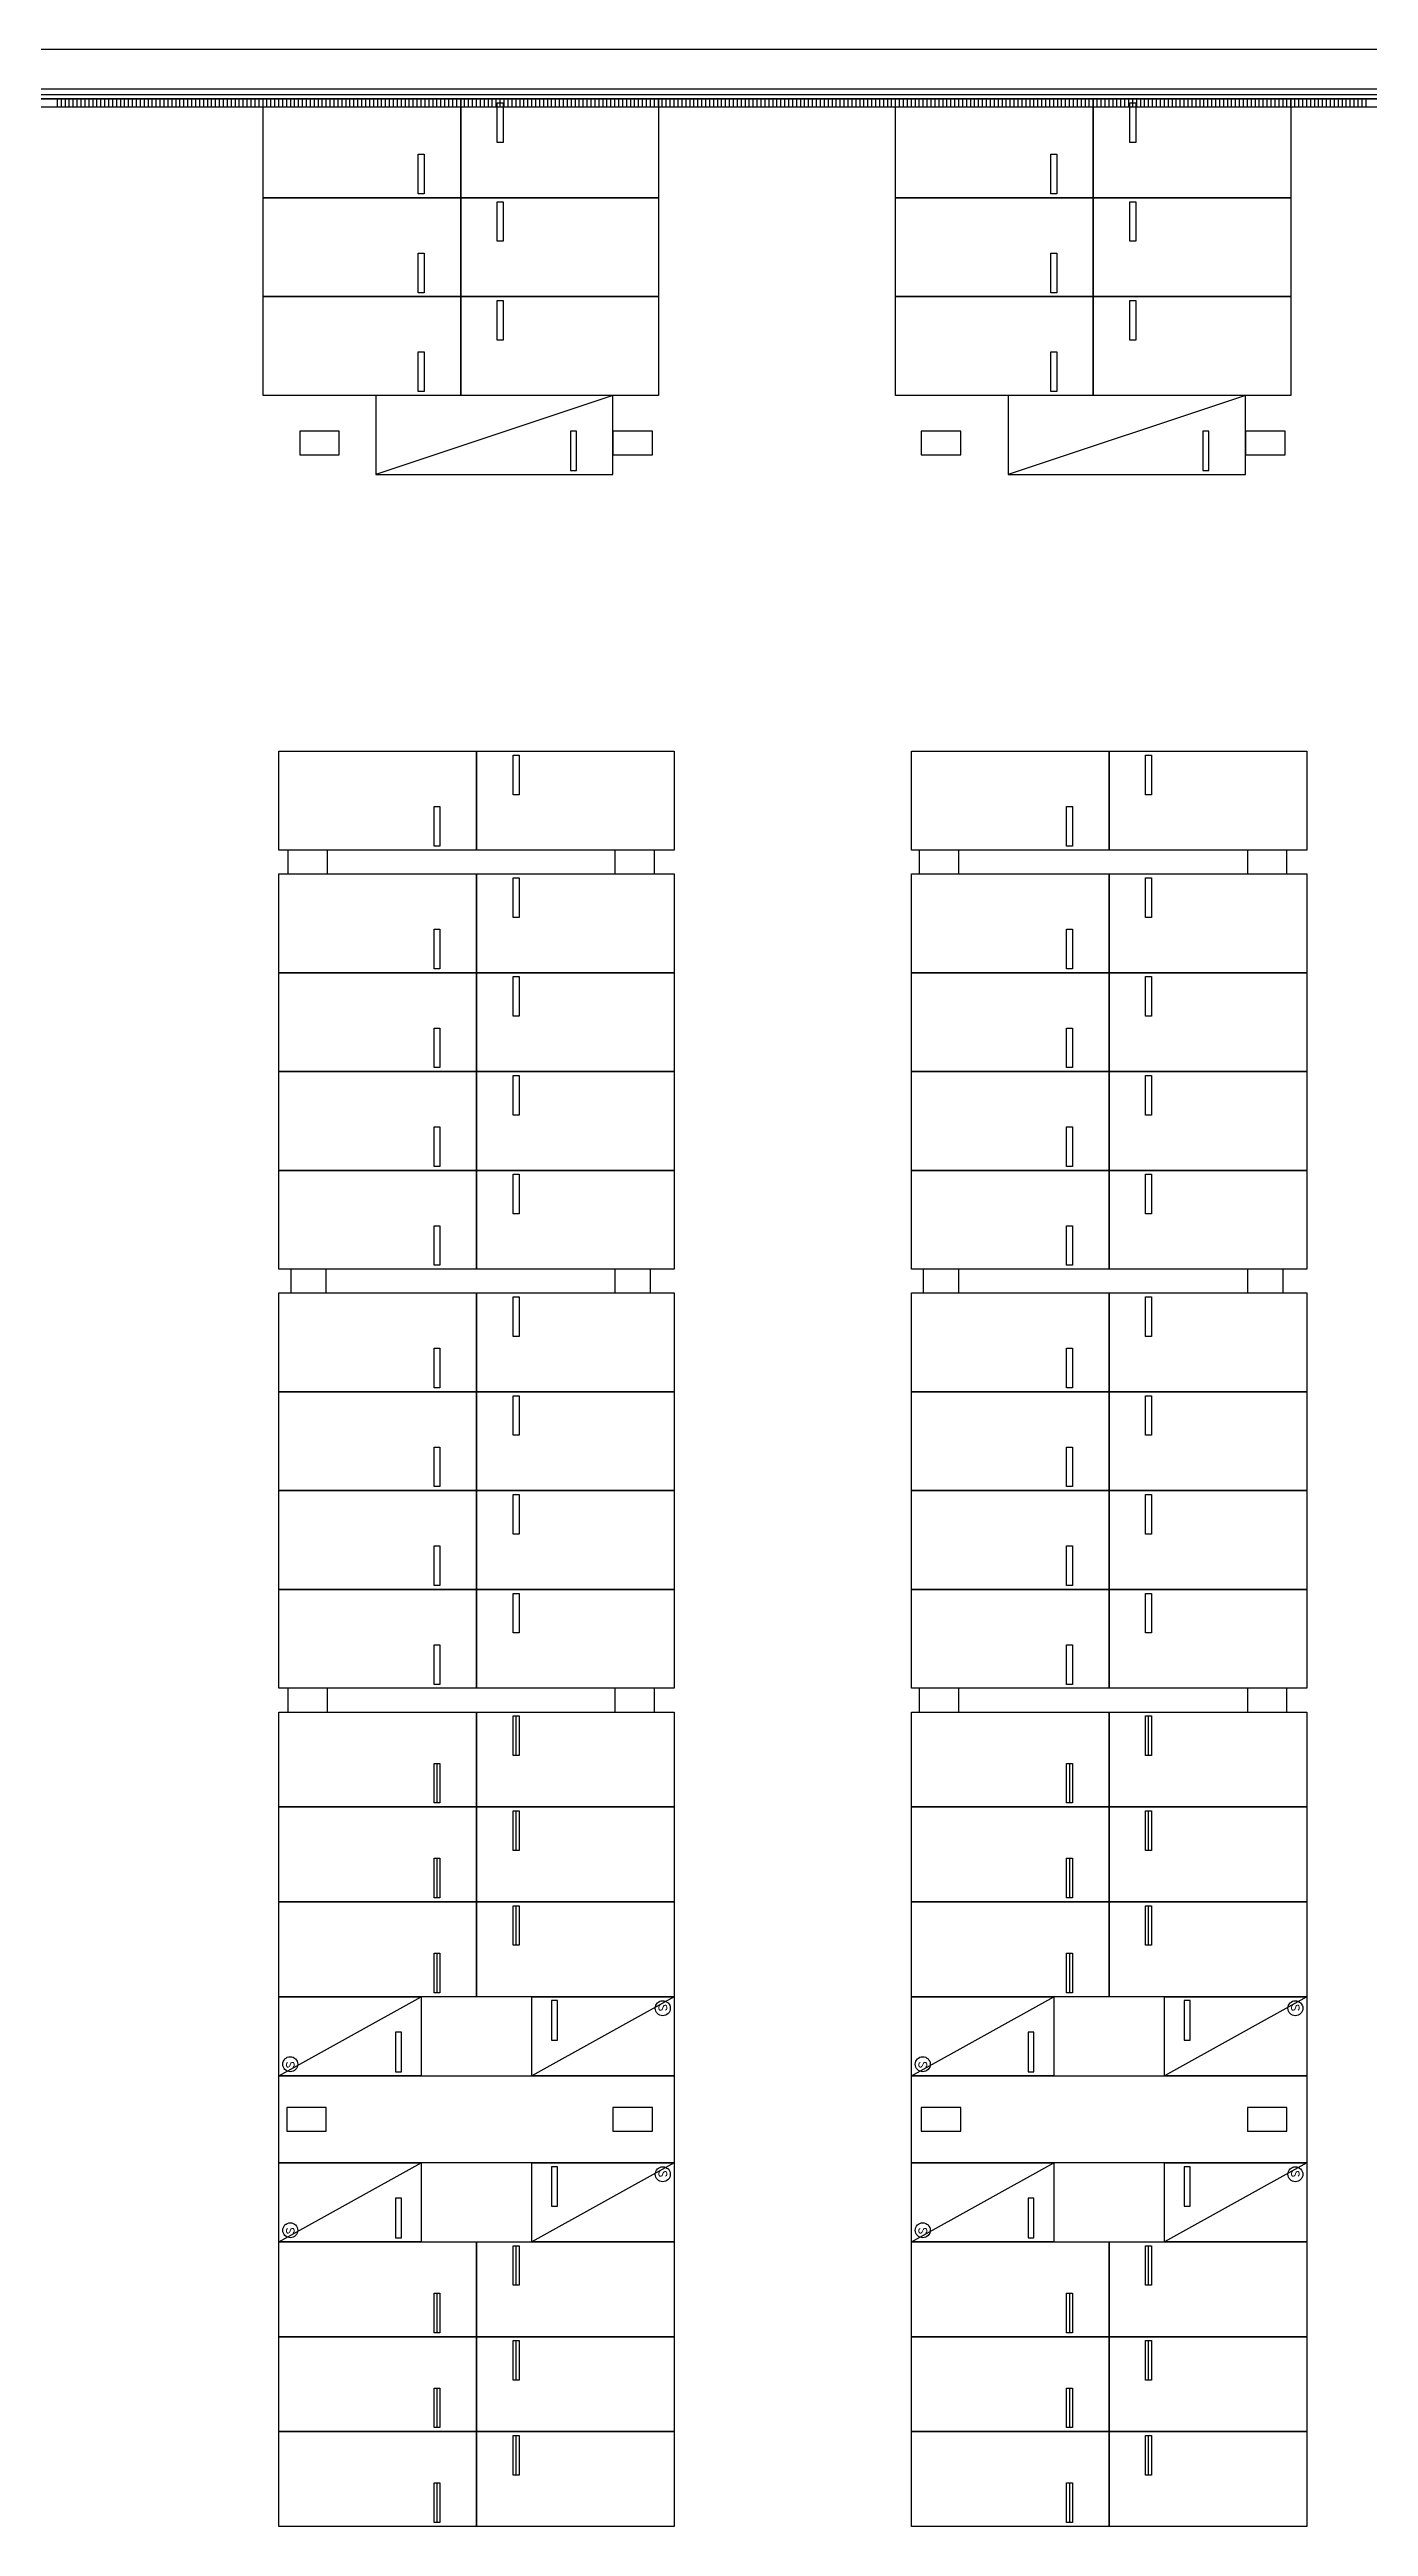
# Model space of a CAD drawing. Header units: millimetres. Extents: x -7614 to 421357, y 87385 to 341757.
# Drawn here: x 205520 to 238881, y 192227 to 254877 of the extents above; entities that cross this region are included whole.
import ezdxf

# ---------------------------------------------------------------- set-up
doc = ezdxf.new("R2010")
doc.units = ezdxf.units.MM
doc.header["$LTSCALE"] = 600
doc.header["$MEASUREMENT"] = 0
doc.layers.add('e-plan', color=9, linetype='CONTINUOUS')
doc.styles.add('kiahn', font='romans.shx', dxfattribs={"bigfont": 'cadhs.shx'})

msp = doc.modelspace()

# ---------------------------------------------------------------- linework, layer by layer
at = {"layer": 'e-plan'}
for p, q in [((328920, 254877), (180670, 254877)), ((244420, 253877), (179670, 253877)), ((173924, 253427), (336299, 253427)), ((336569, 253627), (179370, 253627)), ((179370, 253627), (336569, 253627)), ((329770, 253727), (179820, 253727)), ((205720, 253427), (205720, 253627)), ((205820, 253427), (205820, 253627)), ((205920, 253427), (205920, 253627)), ((206020, 253427), (206020, 253627)), ((206120, 253427), (206120, 253627)), ((206220, 253427), (206220, 253627)), ((206320, 253427), (206320, 253627)), ((206420, 253427), (206420, 253627)), ((206520, 253427), (206520, 253627)), ((206620, 253427), (206620, 253627)), ((206720, 253427), (206720, 253627)), ((206820, 253427), (206820, 253627)), ((206920, 253427), (206920, 253627)), ((207020, 253427), (207020, 253627)), ((207120, 253427), (207120, 253627)), ((207220, 253427), (207220, 253627)), ((207320, 253427), (207320, 253627)), ((207420, 253427), (207420, 253627)), ((207520, 253427), (207520, 253627)), ((207620, 253427), (207620, 253627)), ((207720, 253427), (207720, 253627)), ((207820, 253427), (207820, 253627)), ((207920, 253427), (207920, 253627)), ((208020, 253427), (208020, 253627)), ((208120, 253427), (208120, 253627)), ((208220, 253427), (208220, 253627)), ((208320, 253427), (208320, 253627)), ((208420, 253427), (208420, 253627)), ((208520, 253427), (208520, 253627)), ((208620, 253427), (208620, 253627)), ((208720, 253427), (208720, 253627)), ((208820, 253427), (208820, 253627)), ((208920, 253427), (208920, 253627)), ((209020, 253427), (209020, 253627)), ((209120, 253427), (209120, 253627)), ((209220, 253427), (209220, 253627)), ((209320, 253427), (209320, 253627)), ((209420, 253427), (209420, 253627)), ((209520, 253427), (209520, 253627)), ((209620, 253427), (209620, 253627)), ((209720, 253427), (209720, 253627)), ((209820, 253427), (209820, 253627)), ((209920, 253427), (209920, 253627)), ((210020, 253427), (210020, 253627)), ((210120, 253427), (210120, 253627)), ((210220, 253427), (210220, 253627)), ((210320, 253427), (210320, 253627)), ((210420, 253427), (210420, 253627)), ((210520, 253427), (210520, 253627)), ((210620, 253427), (210620, 253627)), ((210720, 253427), (210720, 253627)), ((210820, 253427), (210820, 253627)), ((210920, 253427), (210920, 253627)), ((210920, 251127), (210920, 253627)), ((210920, 253627), (215920, 253627)), ((211020, 253427), (211020, 253627)), ((211120, 253427), (211120, 253627)), ((211220, 253427), (211220, 253627)), ((211320, 253427), (211320, 253627)), ((211420, 253427), (211420, 253627)), ((211520, 253427), (211520, 253627)), ((211620, 253427), (211620, 253627)), ((211720, 253427), (211720, 253627)), ((211820, 253427), (211820, 253627)), ((211920, 253427), (211920, 253627)), ((212020, 253427), (212020, 253627)), ((212120, 253427), (212120, 253627)), ((212220, 253427), (212220, 253627)), ((212320, 253427), (212320, 253627)), ((212420, 253427), (212420, 253627)), ((212520, 253427), (212520, 253627)), ((212620, 253427), (212620, 253627)), ((212720, 253427), (212720, 253627)), ((212820, 253427), (212820, 253627)), ((212920, 253427), (212920, 253627)), ((213020, 253427), (213020, 253627)), ((213120, 253427), (213120, 253627)), ((213220, 253427), (213220, 253627)), ((213320, 253427), (213320, 253627)), ((213420, 253427), (213420, 253627)), ((213520, 253427), (213520, 253627)), ((213620, 253427), (213620, 253627)), ((213720, 253427), (213720, 253627)), ((213820, 253427), (213820, 253627)), ((213920, 253427), (213920, 253627)), ((214020, 253427), (214020, 253627)), ((214120, 253427), (214120, 253627)), ((214220, 253427), (214220, 253627)), ((214320, 253427), (214320, 253627)), ((214420, 253427), (214420, 253627)), ((214520, 253427), (214520, 253627)), ((214620, 253427), (214620, 253627)), ((214720, 253427), (214720, 253627)), ((214820, 253427), (214820, 253627)), ((214920, 253427), (214920, 253627)), ((215020, 253427), (215020, 253627)), ((215120, 253427), (215120, 253627)), ((215220, 253427), (215220, 253627)), ((215320, 253427), (215320, 253627)), ((215420, 253427), (215420, 253627)), ((215520, 253427), (215520, 253627)), ((215620, 253427), (215620, 253627)), ((215720, 253427), (215720, 253627)), ((215820, 253427), (215820, 253627)), ((215920, 253427), (215920, 253627)), ((215920, 253627), (215920, 251127)), ((215920, 251127), (215920, 253627)), ((215920, 253627), (220920, 253627)), ((216020, 253427), (216020, 253627)), ((216120, 253427), (216120, 253627)), ((216220, 253427), (216220, 253627)), ((216320, 253427), (216320, 253627)), ((216420, 253427), (216420, 253627)), ((216520, 253427), (216520, 253627)), ((216620, 253427), (216620, 253627)), ((216720, 253427), (216720, 253627)), ((216820, 253427), (216820, 253627)), ((216845, 253527), (216995, 253527)), ((216845, 252527), (216845, 253527)), ((216920, 253427), (216920, 253627)), ((216995, 253527), (216995, 252527)), ((217020, 253427), (217020, 253627)), ((217120, 253427), (217120, 253627)), ((217220, 253427), (217220, 253627)), ((217320, 253427), (217320, 253627)), ((217420, 253427), (217420, 253627)), ((217520, 253427), (217520, 253627)), ((217620, 253427), (217620, 253627)), ((217720, 253427), (217720, 253627)), ((217820, 253427), (217820, 253627)), ((217920, 253427), (217920, 253627)), ((218020, 253427), (218020, 253627)), ((218120, 253427), (218120, 253627)), ((218220, 253427), (218220, 253627)), ((218320, 253427), (218320, 253627)), ((218420, 253427), (218420, 253627)), ((218520, 253427), (218520, 253627)), ((218620, 253427), (218620, 253627)), ((218720, 253427), (218720, 253627)), ((218820, 253427), (218820, 253627)), ((218920, 253427), (218920, 253627)), ((219020, 253427), (219020, 253627)), ((219120, 253427), (219120, 253627)), ((219220, 253427), (219220, 253627)), ((219320, 253427), (219320, 253627)), ((219420, 253427), (219420, 253627)), ((219520, 253427), (219520, 253627)), ((219620, 253427), (219620, 253627)), ((219720, 253427), (219720, 253627)), ((219820, 253427), (219820, 253627)), ((219920, 253427), (219920, 253627)), ((220020, 253427), (220020, 253627)), ((220120, 253427), (220120, 253627)), ((220220, 253427), (220220, 253627)), ((220320, 253427), (220320, 253627)), ((220420, 253427), (220420, 253627)), ((220520, 253427), (220520, 253627)), ((220620, 253427), (220620, 253627)), ((220720, 253427), (220720, 253627)), ((220820, 253427), (220820, 253627)), ((220920, 253427), (220920, 253627)), ((220920, 253627), (220920, 251127)), ((221020, 253427), (221020, 253627)), ((221120, 253427), (221120, 253627)), ((221220, 253427), (221220, 253627)), ((221320, 253427), (221320, 253627)), ((221420, 253427), (221420, 253627)), ((221520, 253427), (221520, 253627)), ((221620, 253427), (221620, 253627)), ((221720, 253427), (221720, 253627)), ((221820, 253427), (221820, 253627)), ((221920, 253427), (221920, 253627)), ((222020, 253427), (222020, 253627)), ((222120, 253427), (222120, 253627)), ((222220, 253427), (222220, 253627)), ((222320, 253427), (222320, 253627)), ((222420, 253427), (222420, 253627)), ((222520, 253427), (222520, 253627)), ((222620, 253427), (222620, 253627)), ((222720, 253427), (222720, 253627)), ((222820, 253427), (222820, 253627)), ((222920, 253427), (222920, 253627)), ((223020, 253427), (223020, 253627)), ((223120, 253427), (223120, 253627)), ((223220, 253427), (223220, 253627)), ((223320, 253427), (223320, 253627)), ((223420, 253427), (223420, 253627)), ((223520, 253427), (223520, 253627)), ((223620, 253427), (223620, 253627)), ((223720, 253427), (223720, 253627)), ((223820, 253427), (223820, 253627)), ((223920, 253427), (223920, 253627)), ((224020, 253427), (224020, 253627)), ((224120, 253427), (224120, 253627)), ((224220, 253427), (224220, 253627)), ((224320, 253427), (224320, 253627)), ((224420, 253427), (224420, 253627)), ((224520, 253427), (224520, 253627)), ((224620, 253427), (224620, 253627)), ((224720, 253427), (224720, 253627)), ((224820, 253427), (224820, 253627)), ((224920, 253427), (224920, 253627)), ((225020, 253427), (225020, 253627)), ((225120, 253427), (225120, 253627)), ((225220, 253427), (225220, 253627)), ((225320, 253427), (225320, 253627)), ((225420, 253427), (225420, 253627)), ((225520, 253427), (225520, 253627)), ((225620, 253427), (225620, 253627)), ((225720, 253427), (225720, 253627)), ((225820, 253427), (225820, 253627)), ((225920, 253427), (225920, 253627)), ((226020, 253427), (226020, 253627)), ((226120, 253427), (226120, 253627)), ((226220, 253427), (226220, 253627)), ((226320, 253427), (226320, 253627)), ((226420, 253427), (226420, 253627)), ((226520, 253427), (226520, 253627)), ((226620, 253427), (226620, 253627)), ((226720, 253427), (226720, 253627)), ((226820, 253427), (226820, 253627)), ((226920, 253427), (226920, 253627)), ((226920, 251127), (226920, 253627)), ((226920, 253627), (231920, 253627)), ((227020, 253427), (227020, 253627)), ((227120, 253427), (227120, 253627)), ((227220, 253427), (227220, 253627)), ((227320, 253427), (227320, 253627)), ((227420, 253427), (227420, 253627)), ((227520, 253427), (227520, 253627)), ((227620, 253427), (227620, 253627)), ((227720, 253427), (227720, 253627)), ((227820, 253427), (227820, 253627)), ((227920, 253427), (227920, 253627)), ((228020, 253427), (228020, 253627)), ((228120, 253427), (228120, 253627)), ((228220, 253427), (228220, 253627)), ((228320, 253427), (228320, 253627)), ((228420, 253427), (228420, 253627)), ((228520, 253427), (228520, 253627)), ((228620, 253427), (228620, 253627)), ((228720, 253427), (228720, 253627)), ((228820, 253427), (228820, 253627)), ((228920, 253427), (228920, 253627)), ((229020, 253427), (229020, 253627)), ((229120, 253427), (229120, 253627)), ((229220, 253427), (229220, 253627)), ((229320, 253427), (229320, 253627)), ((229420, 253427), (229420, 253627)), ((229520, 253427), (229520, 253627)), ((229620, 253427), (229620, 253627)), ((229720, 253427), (229720, 253627)), ((229820, 253427), (229820, 253627)), ((229920, 253427), (229920, 253627)), ((230020, 253427), (230020, 253627)), ((230120, 253427), (230120, 253627)), ((230220, 253427), (230220, 253627)), ((230320, 253427), (230320, 253627)), ((230420, 253427), (230420, 253627)), ((230520, 253427), (230520, 253627)), ((230620, 253427), (230620, 253627)), ((230720, 253427), (230720, 253627)), ((230820, 253427), (230820, 253627)), ((230920, 253427), (230920, 253627)), ((231020, 253427), (231020, 253627)), ((231120, 253427), (231120, 253627)), ((231220, 253427), (231220, 253627)), ((231320, 253427), (231320, 253627)), ((231420, 253427), (231420, 253627)), ((231520, 253427), (231520, 253627)), ((231620, 253427), (231620, 253627)), ((231720, 253427), (231720, 253627)), ((231820, 253427), (231820, 253627)), ((231920, 253427), (231920, 253627)), ((231920, 253627), (231920, 251127)), ((231920, 251127), (231920, 253627)), ((231920, 253627), (236920, 253627)), ((232020, 253427), (232020, 253627)), ((232120, 253427), (232120, 253627)), ((232220, 253427), (232220, 253627)), ((232320, 253427), (232320, 253627)), ((232420, 253427), (232420, 253627)), ((232520, 253427), (232520, 253627)), ((232620, 253427), (232620, 253627)), ((232720, 253427), (232720, 253627)), ((232820, 253427), (232820, 253627)), ((232845, 253527), (232995, 253527)), ((232845, 252527), (232845, 253527)), ((232920, 253427), (232920, 253627)), ((232995, 253527), (232995, 252527)), ((233020, 253427), (233020, 253627)), ((233120, 253427), (233120, 253627)), ((233220, 253427), (233220, 253627)), ((233320, 253427), (233320, 253627)), ((233420, 253427), (233420, 253627)), ((233520, 253427), (233520, 253627)), ((233620, 253427), (233620, 253627)), ((233720, 253427), (233720, 253627)), ((233820, 253427), (233820, 253627)), ((233920, 253427), (233920, 253627)), ((234020, 253427), (234020, 253627)), ((234120, 253427), (234120, 253627)), ((234220, 253427), (234220, 253627)), ((234320, 253427), (234320, 253627)), ((234420, 253427), (234420, 253627)), ((234520, 253427), (234520, 253627)), ((234620, 253427), (234620, 253627)), ((234720, 253427), (234720, 253627)), ((234820, 253427), (234820, 253627)), ((234920, 253427), (234920, 253627)), ((235020, 253427), (235020, 253627)), ((235120, 253427), (235120, 253627)), ((235220, 253427), (235220, 253627)), ((235320, 253427), (235320, 253627)), ((235420, 253427), (235420, 253627)), ((235520, 253427), (235520, 253627)), ((235620, 253427), (235620, 253627)), ((235720, 253427), (235720, 253627)), ((235820, 253427), (235820, 253627)), ((235920, 253427), (235920, 253627)), ((236020, 253427), (236020, 253627)), ((236120, 253427), (236120, 253627)), ((236220, 253427), (236220, 253627)), ((236320, 253427), (236320, 253627)), ((236420, 253427), (236420, 253627)), ((236520, 253427), (236520, 253627)), ((236620, 253427), (236620, 253627)), ((236720, 253427), (236720, 253627)), ((236820, 253427), (236820, 253627)), ((236920, 253427), (236920, 253627)), ((236920, 253627), (236920, 251127)), ((237020, 253427), (237020, 253627)), ((237120, 253427), (237120, 253627)), ((237220, 253427), (237220, 253627)), ((237320, 253427), (237320, 253627)), ((237420, 253427), (237420, 253627)), ((237520, 253427), (237520, 253627)), ((237620, 253427), (237620, 253627)), ((237720, 253427), (237720, 253627)), ((237820, 253427), (237820, 253627)), ((237920, 253427), (237920, 253627)), ((238020, 253427), (238020, 253627)), ((238120, 253427), (238120, 253627)), ((238220, 253427), (238220, 253627)), ((238320, 253427), (238320, 253627)), ((238420, 253427), (238420, 253627)), ((238520, 253427), (238520, 253627)), ((238620, 253427), (238620, 253627)), ((238720, 253427), (238720, 253627)), ((238820, 253427), (238820, 253627)), ((216995, 252527), (216845, 252527)), ((232995, 252527), (232845, 252527)), ((214845, 251227), (214845, 252227)), ((214845, 252227), (214995, 252227)), ((214995, 252227), (214995, 251227)), ((230845, 251227), (230845, 252227)), ((230845, 252227), (230995, 252227)), ((230995, 252227), (230995, 251227)), ((214995, 251227), (214845, 251227)), ((230995, 251227), (230845, 251227)), ((210920, 248627), (210920, 251127)), ((210920, 251127), (215920, 251127)), ((215920, 251127), (210920, 251127)), ((215920, 251127), (215920, 248627)), ((220920, 251127), (215920, 251127)), ((215920, 248627), (215920, 251127)), ((215920, 251127), (220920, 251127)), ((216845, 251027), (216995, 251027)), ((216845, 250027), (216845, 251027)), ((216995, 251027), (216995, 250027)), ((220920, 251127), (220920, 248627)), ((226920, 248627), (226920, 251127)), ((226920, 251127), (231920, 251127)), ((231920, 251127), (226920, 251127)), ((231920, 251127), (231920, 248627)), ((236920, 251127), (231920, 251127)), ((231920, 248627), (231920, 251127)), ((231920, 251127), (236920, 251127)), ((232845, 251027), (232995, 251027)), ((232845, 250027), (232845, 251027)), ((232995, 251027), (232995, 250027)), ((236920, 251127), (236920, 248627)), ((216995, 250027), (216845, 250027)), ((232995, 250027), (232845, 250027)), ((214845, 248727), (214845, 249727)), ((214845, 249727), (214995, 249727)), ((214995, 249727), (214995, 248727)), ((230845, 248727), (230845, 249727)), ((230845, 249727), (230995, 249727)), ((230995, 249727), (230995, 248727)), ((214995, 248727), (214845, 248727)), ((230995, 248727), (230845, 248727)), ((215920, 248627), (210920, 248627)), ((210920, 246127), (210920, 248627)), ((210920, 248627), (215920, 248627)), ((215920, 248627), (215920, 246127)), ((220920, 248627), (215920, 248627)), ((215920, 246127), (215920, 248627)), ((215920, 248627), (220920, 248627)), ((216845, 248527), (216995, 248527)), ((216845, 247527), (216845, 248527)), ((216995, 248527), (216995, 247527)), ((220920, 248627), (220920, 246127)), ((231920, 248627), (226920, 248627)), ((226920, 246127), (226920, 248627)), ((226920, 248627), (231920, 248627)), ((231920, 248627), (231920, 246127)), ((236920, 248627), (231920, 248627)), ((231920, 246127), (231920, 248627)), ((231920, 248627), (236920, 248627)), ((232845, 248527), (232995, 248527)), ((232845, 247527), (232845, 248527)), ((232995, 248527), (232995, 247527)), ((236920, 248627), (236920, 246127)), ((216995, 247527), (216845, 247527)), ((232995, 247527), (232845, 247527)), ((214845, 246227), (214845, 247227)), ((214845, 247227), (214995, 247227)), ((214995, 247227), (214995, 246227)), ((230845, 246227), (230845, 247227)), ((230845, 247227), (230995, 247227)), ((230995, 247227), (230995, 246227)), ((214995, 246227), (214845, 246227)), ((230995, 246227), (230845, 246227)), ((215920, 246127), (210920, 246127)), ((219770, 246127), (213770, 244127)), ((219770, 246127), (213770, 246127)), ((213770, 246127), (213770, 244127)), ((220920, 246127), (215920, 246127)), ((219770, 244127), (219770, 246127)), ((231920, 246127), (226920, 246127)), ((235770, 246127), (229770, 244127)), ((235770, 246127), (229770, 246127)), ((229770, 246127), (229770, 244127)), ((236920, 246127), (231920, 246127)), ((235770, 244127), (235770, 246127)), ((218845, 245227), (218695, 245227)), ((218695, 245227), (218695, 244227)), ((218845, 244227), (218845, 245227)), ((234845, 245227), (234695, 245227)), ((234695, 245227), (234695, 244227)), ((234845, 244227), (234845, 245227)), ((213770, 244127), (219770, 244127)), ((218695, 244227), (218845, 244227)), ((229770, 244127), (235770, 244127)), ((234695, 244227), (234845, 244227)), ((211320, 234627), (211320, 237127)), ((211320, 237127), (216320, 237127)), ((216320, 237127), (216320, 234627)), ((216320, 234627), (216320, 237127)), ((216320, 237127), (221320, 237127)), ((217245, 237027), (217395, 237027)), ((217245, 236027), (217245, 237027)), ((217395, 237027), (217395, 236027)), ((221320, 237127), (221320, 234627)), ((227320, 234627), (227320, 237127)), ((227320, 237127), (232320, 237127)), ((232320, 237127), (232320, 234627)), ((232320, 234627), (232320, 237127)), ((232320, 237127), (237320, 237127)), ((233245, 237027), (233395, 237027)), ((233245, 236027), (233245, 237027)), ((233395, 237027), (233395, 236027)), ((237320, 237127), (237320, 234627)), ((215245, 234727), (215245, 235727)), ((215245, 235727), (215395, 235727)), ((215395, 235727), (215395, 234727)), ((217395, 236027), (217245, 236027)), ((231245, 234727), (231245, 235727)), ((231245, 235727), (231395, 235727)), ((231395, 235727), (231395, 234727)), ((233395, 236027), (233245, 236027)), ((216320, 234627), (211320, 234627)), ((215395, 234727), (215245, 234727)), ((221320, 234627), (216320, 234627)), ((232320, 234627), (227320, 234627)), ((231395, 234727), (231245, 234727)), ((237320, 234627), (232320, 234627)), ((211320, 231527), (211320, 234027)), ((211320, 234027), (216320, 234027)), ((216320, 234027), (216320, 231527)), ((216320, 231527), (216320, 234027)), ((216320, 234027), (221320, 234027)), ((217245, 233927), (217395, 233927)), ((217245, 232927), (217245, 233927)), ((217395, 233927), (217395, 232927)), ((221320, 234027), (221320, 231527)), ((227320, 231527), (227320, 234027)), ((227320, 234027), (232320, 234027)), ((232320, 234027), (232320, 231527)), ((232320, 231527), (232320, 234027)), ((232320, 234027), (237320, 234027)), ((233245, 233927), (233395, 233927)), ((233245, 232927), (233245, 233927)), ((233395, 233927), (233395, 232927)), ((237320, 234027), (237320, 231527)), ((215245, 231627), (215245, 232627)), ((215245, 232627), (215395, 232627)), ((215395, 232627), (215395, 231627)), ((217395, 232927), (217245, 232927)), ((231245, 231627), (231245, 232627)), ((231245, 232627), (231395, 232627)), ((231395, 232627), (231395, 231627)), ((233395, 232927), (233245, 232927)), ((211320, 229027), (211320, 231527)), ((211320, 231527), (216320, 231527)), ((216320, 231527), (211320, 231527)), ((215395, 231627), (215245, 231627)), ((216320, 231527), (216320, 229027)), ((221320, 231527), (216320, 231527)), ((216320, 229027), (216320, 231527)), ((216320, 231527), (221320, 231527)), ((217245, 231427), (217395, 231427)), ((217245, 230427), (217245, 231427)), ((217395, 231427), (217395, 230427)), ((221320, 231527), (221320, 229027)), ((227320, 229027), (227320, 231527)), ((227320, 231527), (232320, 231527)), ((232320, 231527), (227320, 231527)), ((231395, 231627), (231245, 231627)), ((232320, 231527), (232320, 229027)), ((237320, 231527), (232320, 231527)), ((232320, 229027), (232320, 231527)), ((232320, 231527), (237320, 231527)), ((233245, 231427), (233395, 231427)), ((233245, 230427), (233245, 231427)), ((233395, 231427), (233395, 230427)), ((237320, 231527), (237320, 229027)), ((215245, 229127), (215245, 230127)), ((215245, 230127), (215395, 230127)), ((215395, 230127), (215395, 229127)), ((217395, 230427), (217245, 230427)), ((231245, 229127), (231245, 230127)), ((231245, 230127), (231395, 230127)), ((231395, 230127), (231395, 229127)), ((233395, 230427), (233245, 230427)), ((211320, 226527), (211320, 229027)), ((211320, 229027), (216320, 229027)), ((216320, 229027), (211320, 229027)), ((215395, 229127), (215245, 229127)), ((216320, 229027), (216320, 226527)), ((221320, 229027), (216320, 229027)), ((216320, 226527), (216320, 229027)), ((216320, 229027), (221320, 229027)), ((217245, 228927), (217395, 228927)), ((217245, 227927), (217245, 228927)), ((217395, 228927), (217395, 227927)), ((221320, 229027), (221320, 226527)), ((227320, 226527), (227320, 229027)), ((227320, 229027), (232320, 229027)), ((232320, 229027), (227320, 229027)), ((231395, 229127), (231245, 229127)), ((232320, 229027), (232320, 226527)), ((237320, 229027), (232320, 229027)), ((232320, 226527), (232320, 229027)), ((232320, 229027), (237320, 229027)), ((233245, 228927), (233395, 228927)), ((233245, 227927), (233245, 228927)), ((233395, 228927), (233395, 227927)), ((237320, 229027), (237320, 226527)), ((215245, 226627), (215245, 227627)), ((215245, 227627), (215395, 227627)), ((215395, 227627), (215395, 226627)), ((217395, 227927), (217245, 227927)), ((231245, 226627), (231245, 227627)), ((231245, 227627), (231395, 227627)), ((231395, 227627), (231395, 226627)), ((233395, 227927), (233245, 227927)), ((216320, 226527), (211320, 226527)), ((211320, 224027), (211320, 226527)), ((211320, 226527), (216320, 226527)), ((215395, 226627), (215245, 226627)), ((216320, 226527), (216320, 224027)), ((221320, 226527), (216320, 226527)), ((216320, 224027), (216320, 226527)), ((216320, 226527), (221320, 226527)), ((217245, 226427), (217395, 226427)), ((217245, 225427), (217245, 226427)), ((217395, 226427), (217395, 225427)), ((221320, 226527), (221320, 224027)), ((232320, 226527), (227320, 226527)), ((227320, 224027), (227320, 226527)), ((227320, 226527), (232320, 226527)), ((231395, 226627), (231245, 226627)), ((232320, 226527), (232320, 224027)), ((237320, 226527), (232320, 226527)), ((232320, 224027), (232320, 226527)), ((232320, 226527), (237320, 226527)), ((233245, 226427), (233395, 226427)), ((233245, 225427), (233245, 226427)), ((233395, 226427), (233395, 225427)), ((237320, 226527), (237320, 224027)), ((215245, 224127), (215245, 225127)), ((215245, 225127), (215395, 225127)), ((215395, 225127), (215395, 224127)), ((217395, 225427), (217245, 225427)), ((231245, 224127), (231245, 225127)), ((231245, 225127), (231395, 225127)), ((231395, 225127), (231395, 224127)), ((233395, 225427), (233245, 225427)), ((216320, 224027), (211320, 224027)), ((215395, 224127), (215245, 224127)), ((221320, 224027), (216320, 224027)), ((232320, 224027), (227320, 224027)), ((231395, 224127), (231245, 224127)), ((237320, 224027), (232320, 224027)), ((211320, 220927), (211320, 223427)), ((211320, 223427), (216320, 223427)), ((216320, 223427), (216320, 220927)), ((216320, 220927), (216320, 223427)), ((216320, 223427), (221320, 223427)), ((217245, 223327), (217395, 223327)), ((217245, 222327), (217245, 223327)), ((217395, 223327), (217395, 222327)), ((221320, 223427), (221320, 220927)), ((227320, 220927), (227320, 223427)), ((227320, 223427), (232320, 223427)), ((232320, 223427), (232320, 220927)), ((232320, 220927), (232320, 223427)), ((232320, 223427), (237320, 223427)), ((233245, 223327), (233395, 223327)), ((233245, 222327), (233245, 223327)), ((233395, 223327), (233395, 222327)), ((237320, 223427), (237320, 220927)), ((215245, 221027), (215245, 222027)), ((215245, 222027), (215395, 222027)), ((215395, 222027), (215395, 221027)), ((217395, 222327), (217245, 222327)), ((231245, 221027), (231245, 222027)), ((231245, 222027), (231395, 222027)), ((231395, 222027), (231395, 221027)), ((233395, 222327), (233245, 222327)), ((211320, 218427), (211320, 220927)), ((211320, 220927), (216320, 220927)), ((216320, 220927), (211320, 220927)), ((215395, 221027), (215245, 221027)), ((216320, 220927), (216320, 218427)), ((221320, 220927), (216320, 220927)), ((216320, 218427), (216320, 220927)), ((216320, 220927), (221320, 220927)), ((217245, 220827), (217395, 220827)), ((217245, 219827), (217245, 220827)), ((217395, 220827), (217395, 219827)), ((221320, 220927), (221320, 218427)), ((232320, 220927), (227320, 220927)), ((227320, 218427), (227320, 220927)), ((227320, 220927), (232320, 220927)), ((231395, 221027), (231245, 221027)), ((232320, 220927), (232320, 218427)), ((237320, 220927), (232320, 220927)), ((232320, 218427), (232320, 220927)), ((232320, 220927), (237320, 220927)), ((233245, 220827), (233395, 220827)), ((233245, 219827), (233245, 220827)), ((233395, 220827), (233395, 219827)), ((237320, 220927), (237320, 218427)), ((215245, 218527), (215245, 219527)), ((215245, 219527), (215395, 219527)), ((215395, 219527), (215395, 218527)), ((217395, 219827), (217245, 219827)), ((231245, 218527), (231245, 219527)), ((231245, 219527), (231395, 219527)), ((231395, 219527), (231395, 218527)), ((233395, 219827), (233245, 219827)), ((211320, 215927), (211320, 218427)), ((211320, 218427), (216320, 218427)), ((216320, 218427), (211320, 218427)), ((215395, 218527), (215245, 218527)), ((216320, 218427), (216320, 215927)), ((221320, 218427), (216320, 218427)), ((216320, 215927), (216320, 218427)), ((216320, 218427), (221320, 218427)), ((217245, 218327), (217395, 218327)), ((217245, 217327), (217245, 218327)), ((217395, 218327), (217395, 217327)), ((221320, 218427), (221320, 215927)), ((232320, 218427), (227320, 218427)), ((227320, 215927), (227320, 218427)), ((227320, 218427), (232320, 218427)), ((231395, 218527), (231245, 218527)), ((232320, 218427), (232320, 215927)), ((237320, 218427), (232320, 218427)), ((232320, 215927), (232320, 218427)), ((232320, 218427), (237320, 218427)), ((233245, 218327), (233395, 218327)), ((233245, 217327), (233245, 218327)), ((233395, 218327), (233395, 217327)), ((237320, 218427), (237320, 215927)), ((215245, 216027), (215245, 217027)), ((215245, 217027), (215395, 217027)), ((215395, 217027), (215395, 216027)), ((217395, 217327), (217245, 217327)), ((231245, 216027), (231245, 217027)), ((231245, 217027), (231395, 217027)), ((231395, 217027), (231395, 216027)), ((233395, 217327), (233245, 217327)), ((216320, 215927), (211320, 215927)), ((211320, 213427), (211320, 215927)), ((211320, 215927), (216320, 215927)), ((215395, 216027), (215245, 216027)), ((216320, 215927), (216320, 213427)), ((221320, 215927), (216320, 215927)), ((216320, 213427), (216320, 215927)), ((216320, 215927), (221320, 215927)), ((217245, 215827), (217395, 215827)), ((217245, 214827), (217245, 215827)), ((217395, 215827), (217395, 214827)), ((221320, 215927), (221320, 213427)), ((232320, 215927), (227320, 215927)), ((227320, 213427), (227320, 215927)), ((227320, 215927), (232320, 215927)), ((231395, 216027), (231245, 216027)), ((232320, 215927), (232320, 213427)), ((237320, 215927), (232320, 215927)), ((232320, 213427), (232320, 215927)), ((232320, 215927), (237320, 215927)), ((233245, 215827), (233395, 215827)), ((233245, 214827), (233245, 215827)), ((233395, 215827), (233395, 214827)), ((237320, 215927), (237320, 213427)), ((215245, 213527), (215245, 214527)), ((215245, 214527), (215395, 214527)), ((215395, 214527), (215395, 213527)), ((217395, 214827), (217245, 214827)), ((231245, 213527), (231245, 214527)), ((231245, 214527), (231395, 214527)), ((231395, 214527), (231395, 213527)), ((233395, 214827), (233245, 214827)), ((216320, 213427), (211320, 213427)), ((215395, 213527), (215245, 213527)), ((221320, 213427), (216320, 213427)), ((232320, 213427), (227320, 213427)), ((231395, 213527), (231245, 213527)), ((237320, 213427), (232320, 213427)), ((211320, 210427), (211320, 212827)), ((211320, 212827), (216320, 212827)), ((216320, 212827), (216320, 210427)), ((216320, 210427), (216320, 212827)), ((216320, 212827), (221320, 212827)), ((217245, 212727), (217395, 212727)), ((217245, 211727), (217245, 212727)), ((217320, 211727), (217320, 212727)), ((217395, 212727), (217395, 211727)), ((221320, 212827), (221320, 210427)), ((227320, 210427), (227320, 212827)), ((227320, 212827), (232320, 212827)), ((232320, 212827), (232320, 210427)), ((232320, 210427), (232320, 212827)), ((232320, 212827), (237320, 212827)), ((233245, 212727), (233395, 212727)), ((233245, 211727), (233245, 212727)), ((233320, 211727), (233320, 212727)), ((233395, 212727), (233395, 211727)), ((237320, 212827), (237320, 210427)), ((215245, 210527), (215245, 211527)), ((215245, 211527), (215395, 211527)), ((215320, 211527), (215320, 210527)), ((215395, 211527), (215395, 210527)), ((217395, 211727), (217245, 211727)), ((231245, 210527), (231245, 211527)), ((231245, 211527), (231395, 211527)), ((231320, 211527), (231320, 210527)), ((231395, 211527), (231395, 210527)), ((233395, 211727), (233245, 211727)), ((215395, 210527), (215245, 210527)), ((231395, 210527), (231245, 210527)), ((211320, 208027), (211320, 210427)), ((211320, 210427), (216320, 210427)), ((216320, 210427), (211320, 210427)), ((216320, 210427), (216320, 208027)), ((221320, 210427), (216320, 210427)), ((216320, 208027), (216320, 210427)), ((216320, 210427), (221320, 210427)), ((217245, 210327), (217395, 210327)), ((217245, 209327), (217245, 210327)), ((217320, 209327), (217320, 210327)), ((217395, 210327), (217395, 209327)), ((221320, 210427), (221320, 208027)), ((227320, 208027), (227320, 210427)), ((227320, 210427), (232320, 210427)), ((232320, 210427), (227320, 210427)), ((232320, 210427), (232320, 208027)), ((237320, 210427), (232320, 210427)), ((232320, 208027), (232320, 210427)), ((232320, 210427), (237320, 210427)), ((233245, 210327), (233395, 210327)), ((233245, 209327), (233245, 210327)), ((233320, 209327), (233320, 210327)), ((233395, 210327), (233395, 209327)), ((237320, 210427), (237320, 208027)), ((217395, 209327), (217245, 209327)), ((233395, 209327), (233245, 209327)), ((215245, 208127), (215245, 209127)), ((215245, 209127), (215395, 209127)), ((215320, 209127), (215320, 208127)), ((215395, 209127), (215395, 208127)), ((231245, 208127), (231245, 209127)), ((231245, 209127), (231395, 209127)), ((231320, 209127), (231320, 208127)), ((231395, 209127), (231395, 208127)), ((211320, 205627), (211320, 208027)), ((211320, 208027), (216320, 208027)), ((216320, 208027), (211320, 208027)), ((215395, 208127), (215245, 208127)), ((216320, 208027), (216320, 205627)), ((221320, 208027), (216320, 208027)), ((216320, 205627), (216320, 208027)), ((216320, 208027), (221320, 208027)), ((221320, 208027), (221320, 205627)), ((227320, 205627), (227320, 208027)), ((227320, 208027), (232320, 208027)), ((232320, 208027), (227320, 208027)), ((231395, 208127), (231245, 208127)), ((232320, 208027), (232320, 205627)), ((237320, 208027), (232320, 208027)), ((232320, 205627), (232320, 208027)), ((232320, 208027), (237320, 208027)), ((237320, 208027), (237320, 205627)), ((217245, 207927), (217395, 207927)), ((217245, 206927), (217245, 207927)), ((217320, 206927), (217320, 207927)), ((217395, 207927), (217395, 206927)), ((233245, 207927), (233395, 207927)), ((233245, 206927), (233245, 207927)), ((233320, 206927), (233320, 207927)), ((233395, 207927), (233395, 206927)), ((217395, 206927), (217245, 206927)), ((233395, 206927), (233245, 206927)), ((215245, 205727), (215245, 206727)), ((215245, 206727), (215395, 206727)), ((215320, 206727), (215320, 205727)), ((215395, 206727), (215395, 205727)), ((231245, 205727), (231245, 206727)), ((231245, 206727), (231395, 206727)), ((231320, 206727), (231320, 205727)), ((231395, 206727), (231395, 205727)), ((211320, 203627), (214920, 205627)), ((211320, 203627), (211320, 205627)), ((211320, 205627), (214920, 205627)), ((216320, 205627), (211320, 205627)), ((214920, 205627), (214920, 203627)), ((215395, 205727), (215245, 205727)), ((221320, 205627), (216320, 205627)), ((221320, 205627), (217720, 203627)), ((217720, 205627), (221320, 205627)), ((217720, 203627), (217720, 205627)), ((218370, 205527), (218220, 205527)), ((218220, 205527), (218220, 204527)), ((218370, 204527), (218370, 205527)), ((221320, 205627), (221320, 203627)), ((227320, 203627), (230920, 205627)), ((227320, 203627), (227320, 205627)), ((227320, 205627), (230920, 205627)), ((232320, 205627), (227320, 205627)), ((230920, 205627), (230920, 203627)), ((231395, 205727), (231245, 205727)), ((237320, 205627), (232320, 205627)), ((237320, 205627), (233720, 203627)), ((233720, 205627), (237320, 205627)), ((233720, 203627), (233720, 205627)), ((234370, 205527), (234220, 205527)), ((234220, 205527), (234220, 204527)), ((234370, 204527), (234370, 205527)), ((237320, 205627), (237320, 203627)), ((214420, 204727), (214270, 204727)), ((214270, 204727), (214270, 203727)), ((214420, 203727), (214420, 204727)), ((218220, 204527), (218370, 204527)), ((230420, 204727), (230270, 204727)), ((230270, 204727), (230270, 203727)), ((230420, 203727), (230420, 204727)), ((234220, 204527), (234370, 204527)), ((211320, 203627), (221320, 203627)), ((211320, 201427), (211320, 203627)), ((214920, 203627), (211320, 203627)), ((214270, 203727), (214420, 203727)), ((221320, 203627), (217720, 203627)), ((221320, 203627), (221320, 201427)), ((227320, 203627), (237320, 203627)), ((227320, 201427), (227320, 203627)), ((230920, 203627), (227320, 203627)), ((230270, 203727), (230420, 203727)), ((237320, 203627), (233720, 203627)), ((237320, 203627), (237320, 201427)), ((221320, 201427), (211320, 201427)), ((211320, 199427), (214920, 201427)), ((211320, 199427), (211320, 201427)), ((211320, 201427), (214920, 201427)), ((214920, 201427), (214920, 199427)), ((221320, 201427), (217720, 199427)), ((217720, 201427), (221320, 201427)), ((217720, 199427), (217720, 201427)), ((218370, 201327), (218220, 201327)), ((218220, 201327), (218220, 200327)), ((218370, 200327), (218370, 201327)), ((221320, 201427), (221320, 199427)), ((227320, 199427), (230920, 201427)), ((237320, 201427), (227320, 201427)), ((227320, 199427), (227320, 201427)), ((227320, 201427), (230920, 201427)), ((230920, 201427), (230920, 199427)), ((237320, 201427), (233720, 199427)), ((233720, 201427), (237320, 201427)), ((233720, 199427), (233720, 201427)), ((234370, 201327), (234220, 201327)), ((234220, 201327), (234220, 200327)), ((234370, 200327), (234370, 201327)), ((237320, 201427), (237320, 199427)), ((214420, 200527), (214270, 200527)), ((214270, 200527), (214270, 199527)), ((214420, 199527), (214420, 200527)), ((230420, 200527), (230270, 200527)), ((230270, 200527), (230270, 199527)), ((230420, 199527), (230420, 200527)), ((218220, 200327), (218370, 200327)), ((234220, 200327), (234370, 200327)), ((214920, 199427), (211320, 199427)), ((211320, 197027), (211320, 199427)), ((211320, 199427), (216320, 199427)), ((214270, 199527), (214420, 199527)), ((216320, 199427), (216320, 197027)), ((216320, 197027), (216320, 199427)), ((216320, 199427), (221320, 199427)), ((217245, 199327), (217395, 199327)), ((217245, 198327), (217245, 199327)), ((217320, 198327), (217320, 199327)), ((217395, 199327), (217395, 198327)), ((221320, 199427), (217720, 199427)), ((221320, 199427), (221320, 197027)), ((230920, 199427), (227320, 199427)), ((227320, 197027), (227320, 199427)), ((227320, 199427), (232320, 199427)), ((230270, 199527), (230420, 199527)), ((232320, 199427), (232320, 197027)), ((232320, 197027), (232320, 199427)), ((232320, 199427), (237320, 199427)), ((233245, 199327), (233395, 199327)), ((233245, 198327), (233245, 199327)), ((233320, 198327), (233320, 199327)), ((233395, 199327), (233395, 198327)), ((237320, 199427), (233720, 199427)), ((237320, 199427), (237320, 197027)), ((215245, 197127), (215245, 198127)), ((215245, 198127), (215395, 198127)), ((215320, 198127), (215320, 197127)), ((215395, 198127), (215395, 197127)), ((217395, 198327), (217245, 198327)), ((231245, 197127), (231245, 198127)), ((231245, 198127), (231395, 198127)), ((231320, 198127), (231320, 197127)), ((231395, 198127), (231395, 197127)), ((233395, 198327), (233245, 198327)), ((211320, 194627), (211320, 197027)), ((211320, 197027), (216320, 197027)), ((216320, 197027), (211320, 197027)), ((215395, 197127), (215245, 197127)), ((216320, 197027), (216320, 194627)), ((221320, 197027), (216320, 197027)), ((216320, 194627), (216320, 197027)), ((216320, 197027), (221320, 197027)), ((217245, 196927), (217395, 196927)), ((217245, 195927), (217245, 196927)), ((217320, 195927), (217320, 196927)), ((217395, 196927), (217395, 195927)), ((221320, 197027), (221320, 194627)), ((227320, 194627), (227320, 197027)), ((227320, 197027), (232320, 197027)), ((232320, 197027), (227320, 197027)), ((231395, 197127), (231245, 197127)), ((232320, 197027), (232320, 194627)), ((237320, 197027), (232320, 197027)), ((232320, 194627), (232320, 197027)), ((232320, 197027), (237320, 197027)), ((233245, 196927), (233395, 196927)), ((233245, 195927), (233245, 196927)), ((233320, 195927), (233320, 196927)), ((233395, 196927), (233395, 195927)), ((237320, 197027), (237320, 194627)), ((215245, 194727), (215245, 195727)), ((215245, 195727), (215395, 195727)), ((215320, 195727), (215320, 194727)), ((215395, 195727), (215395, 194727)), ((217395, 195927), (217245, 195927)), ((231245, 194727), (231245, 195727)), ((231245, 195727), (231395, 195727)), ((231320, 195727), (231320, 194727)), ((231395, 195727), (231395, 194727)), ((233395, 195927), (233245, 195927)), ((211320, 192227), (211320, 194627)), ((211320, 194627), (216320, 194627)), ((216320, 194627), (211320, 194627)), ((215395, 194727), (215245, 194727)), ((216320, 194627), (216320, 192227)), ((221320, 194627), (216320, 194627)), ((216320, 192227), (216320, 194627)), ((216320, 194627), (221320, 194627)), ((217245, 194527), (217395, 194527)), ((217245, 193527), (217245, 194527)), ((217320, 193527), (217320, 194527)), ((217395, 194527), (217395, 193527)), ((221320, 194627), (221320, 192227)), ((227320, 192227), (227320, 194627)), ((227320, 194627), (232320, 194627)), ((232320, 194627), (227320, 194627)), ((231395, 194727), (231245, 194727)), ((232320, 194627), (232320, 192227)), ((237320, 194627), (232320, 194627)), ((232320, 192227), (232320, 194627)), ((232320, 194627), (237320, 194627)), ((233245, 194527), (233395, 194527)), ((233245, 193527), (233245, 194527)), ((233320, 193527), (233320, 194527)), ((233395, 194527), (233395, 193527)), ((237320, 194627), (237320, 192227)), ((215245, 192327), (215245, 193327)), ((215245, 193327), (215395, 193327)), ((215320, 193327), (215320, 192327)), ((215395, 193327), (215395, 192327)), ((217395, 193527), (217245, 193527)), ((231245, 192327), (231245, 193327)), ((231245, 193327), (231395, 193327)), ((231320, 193327), (231320, 192327)), ((231395, 193327), (231395, 192327)), ((233395, 193527), (233245, 193527)), ((216320, 192227), (211320, 192227)), ((215395, 192327), (215245, 192327)), ((221320, 192227), (216320, 192227)), ((232320, 192227), (227320, 192227)), ((231395, 192327), (231245, 192327)), ((237320, 192227), (232320, 192227))]:
    msp.add_line(p, q, dxfattribs=at)
at = {"layer": 'e-plan', "ltscale": 0.5}
for p, q in [((212850, 245227), (211850, 245227)), ((211850, 245227), (211850, 244627)), ((212850, 244627), (212850, 245227)), ((220770, 245227), (219770, 245227)), ((219770, 245227), (219770, 244627)), ((220770, 244627), (220770, 245227)), ((228570, 245227), (227570, 245227)), ((227570, 245227), (227570, 244627)), ((228570, 244627), (228570, 245227)), ((236770, 245227), (235770, 245227)), ((235770, 245227), (235770, 244627)), ((236770, 244627), (236770, 245227)), ((211850, 244627), (212850, 244627)), ((219770, 244627), (220770, 244627)), ((227570, 244627), (228570, 244627)), ((235770, 244627), (236770, 244627)), ((212550, 234627), (211550, 234627)), ((211550, 234627), (211550, 234027)), ((212550, 234027), (212550, 234627)), ((220820, 234627), (219820, 234627)), ((219820, 234627), (219820, 234027)), ((220820, 234027), (220820, 234627)), ((228520, 234627), (227520, 234627)), ((227520, 234627), (227520, 234027)), ((228520, 234027), (228520, 234627)), ((236820, 234627), (235820, 234627)), ((235820, 234627), (235820, 234027)), ((236820, 234027), (236820, 234627)), ((211550, 234027), (212550, 234027)), ((219820, 234027), (220820, 234027)), ((227520, 234027), (228520, 234027)), ((235820, 234027), (236820, 234027)), ((212520, 224027), (211620, 224027)), ((211620, 224027), (211620, 223427)), ((212520, 223427), (212520, 224027)), ((220720, 224027), (219820, 224027)), ((219820, 224027), (219820, 223427)), ((220720, 223427), (220720, 224027)), ((228520, 224027), (227620, 224027)), ((227620, 224027), (227620, 223427)), ((228520, 223427), (228520, 224027)), ((236720, 224027), (235820, 224027)), ((235820, 224027), (235820, 223427)), ((236720, 223427), (236720, 224027)), ((211620, 223427), (212520, 223427)), ((219820, 223427), (220720, 223427)), ((227620, 223427), (228520, 223427)), ((235820, 223427), (236720, 223427)), ((212550, 213427), (211550, 213427)), ((211550, 213427), (211550, 212827)), ((212550, 212827), (212550, 213427)), ((220820, 213427), (219820, 213427)), ((219820, 213427), (219820, 212827)), ((220820, 212827), (220820, 213427)), ((228520, 213427), (227520, 213427)), ((227520, 213427), (227520, 212827)), ((228520, 212827), (228520, 213427)), ((236820, 213427), (235820, 213427)), ((235820, 213427), (235820, 212827)), ((236820, 212827), (236820, 213427)), ((211550, 212827), (212550, 212827)), ((219820, 212827), (220820, 212827)), ((227520, 212827), (228520, 212827)), ((235820, 212827), (236820, 212827)), ((212520, 202827), (211520, 202827)), ((211520, 202827), (211520, 202227)), ((212520, 202227), (212520, 202827)), ((220770, 202827), (219770, 202827)), ((219770, 202827), (219770, 202227)), ((220770, 202227), (220770, 202827)), ((228570, 202827), (227570, 202827)), ((227570, 202827), (227570, 202227)), ((228570, 202227), (228570, 202827)), ((236820, 202827), (235820, 202827)), ((235820, 202827), (235820, 202227)), ((236820, 202227), (236820, 202827)), ((211520, 202227), (212520, 202227)), ((219770, 202227), (220770, 202227)), ((227570, 202227), (228570, 202227)), ((235820, 202227), (236820, 202227))]:
    msp.add_line(p, q, dxfattribs=at)
at = {"layer": 'e-plan', "lineweight": -3}
for centre in [(221032, 205335), (237032, 205335), (211608, 203919), (227608, 203919), (221032, 201135), (237032, 201135), (211608, 199719), (227608, 199719)]:
    msp.add_circle(centre, 189, dxfattribs=at)

# ---------------------------------------------------------------- texts
at = {"layer": 'e-plan', "lineweight": -3, "style": 'kiahn'}
for rotation, p in [(270, (220931, 205434)), (270, (236931, 205434)), (90, (211710, 203820)), (90, (227710, 203820)), (270, (220931, 201234)), (270, (236931, 201234)), (90, (211710, 199620)), (90, (227710, 199620))]:
    msp.add_text('S', height=200, rotation=rotation, dxfattribs=at).set_placement(p)

doc.saveas('drawing.dxf')
